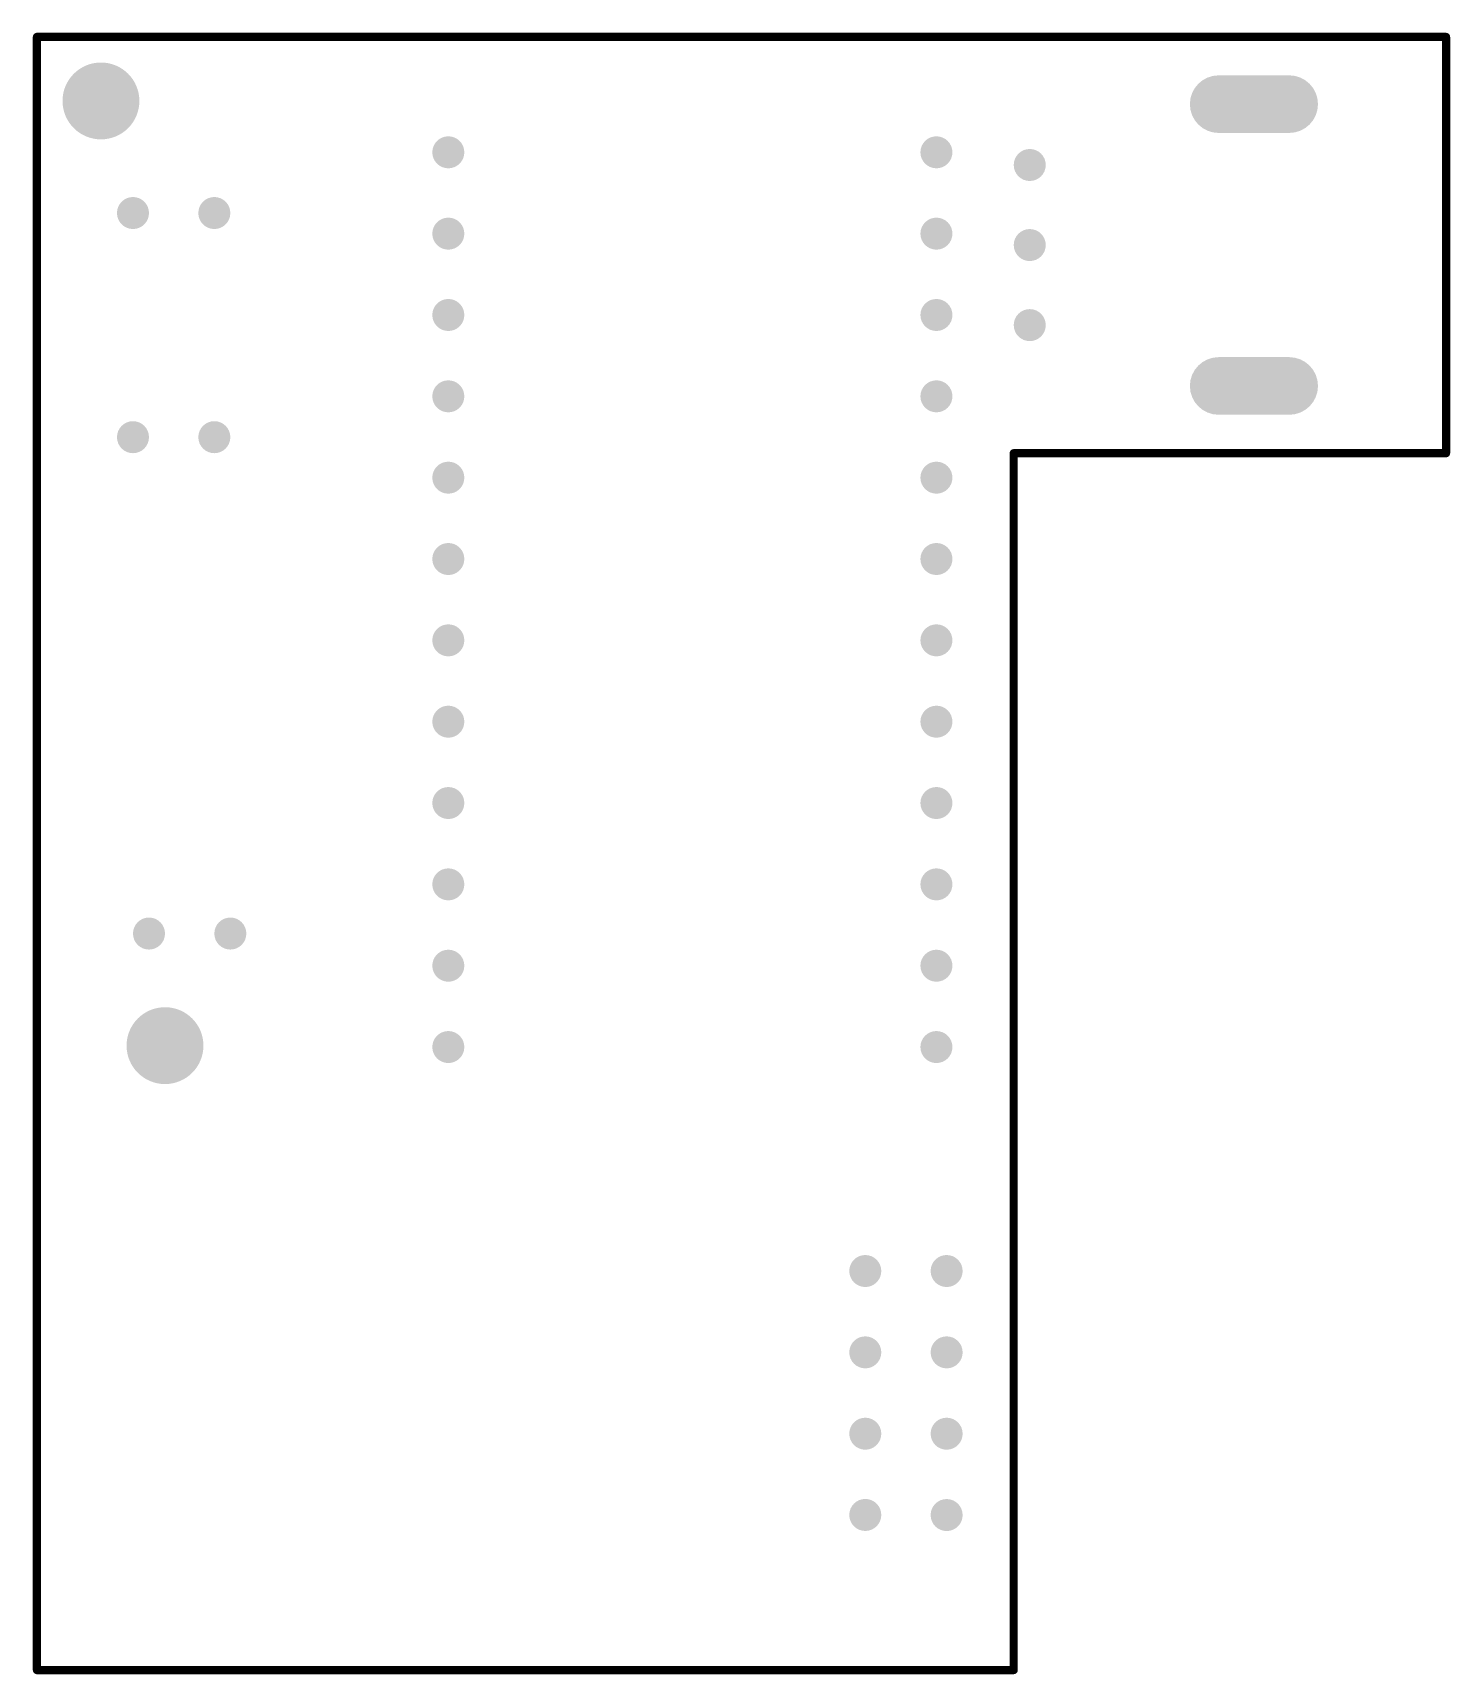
# Model space of a CAD drawing. Header units: inches. Extents: x -0.1 to 44.1, y -0.1 to 51.1.
import ezdxf

# ---------------------------------------------------------------- set-up
doc = ezdxf.new("R2010")
doc.units = ezdxf.units.IN
doc.layers.add('Mechanical 1', color=6, linetype='Continuous')
doc.layers.add('Pad Holes', color=156, linetype='Continuous')

msp = doc.modelspace()

# ---------------------------------------------------------------- hatches: boundary and pattern name
at = {"layer": 'Pad Holes'}
h = msp.add_hatch(color=7, dxfattribs=at)
edge = h.paths.add_edge_path()
edge.add_arc((2, 49), 1.2, 0, 360)
h = msp.add_hatch(color=7, dxfattribs=at)
edge = h.paths.add_edge_path()
edge.add_arc((39.1, 48.9), 0.9, 270, 450)
edge.add_line((39.1, 49.8), (36.9, 49.8))
edge.add_arc((36.9, 48.9), 0.9, 90, 270)
edge.add_line((36.9, 48), (39.1, 48))
h = msp.add_hatch(color=7, dxfattribs=at)
edge = h.paths.add_edge_path()
edge.add_arc((12.846, 47.396), 0.5, 0, 360)
h = msp.add_hatch(color=7, dxfattribs=at)
edge = h.paths.add_edge_path()
edge.add_arc((28.086, 47.396), 0.5, 0, 360)
h = msp.add_hatch(color=7, dxfattribs=at)
edge = h.paths.add_edge_path()
edge.add_arc((31, 47), 0.5, 0, 360)
h = msp.add_hatch(color=7, dxfattribs=at)
edge = h.paths.add_edge_path()
edge.add_arc((3, 45.5), 0.5, 0, 360)
h = msp.add_hatch(color=7, dxfattribs=at)
edge = h.paths.add_edge_path()
edge.add_arc((5.54, 45.5), 0.5, 0, 360)
h = msp.add_hatch(color=7, dxfattribs=at)
edge = h.paths.add_edge_path()
edge.add_arc((12.846, 44.856), 0.5, 0, 360)
h = msp.add_hatch(color=7, dxfattribs=at)
edge = h.paths.add_edge_path()
edge.add_arc((28.086, 44.856), 0.5, 0, 360)
h = msp.add_hatch(color=7, dxfattribs=at)
edge = h.paths.add_edge_path()
edge.add_arc((31, 44.5), 0.5, 0, 360)
h = msp.add_hatch(color=7, dxfattribs=at)
edge = h.paths.add_edge_path()
edge.add_arc((12.846, 42.316), 0.5, 0, 360)
h = msp.add_hatch(color=7, dxfattribs=at)
edge = h.paths.add_edge_path()
edge.add_arc((28.086, 42.316), 0.5, 0, 360)
h = msp.add_hatch(color=7, dxfattribs=at)
edge = h.paths.add_edge_path()
edge.add_arc((31, 42), 0.5, 0, 360)
h = msp.add_hatch(color=7, dxfattribs=at)
edge = h.paths.add_edge_path()
edge.add_arc((39.1, 40.1), 0.9, 270, 450)
edge.add_line((39.1, 41), (36.9, 41))
edge.add_arc((36.9, 40.1), 0.9, 90, 270)
edge.add_line((36.9, 39.2), (39.1, 39.2))
h = msp.add_hatch(color=7, dxfattribs=at)
edge = h.paths.add_edge_path()
edge.add_arc((12.846, 39.776), 0.5, 0, 360)
h = msp.add_hatch(color=7, dxfattribs=at)
edge = h.paths.add_edge_path()
edge.add_arc((28.086, 39.776), 0.5, 0, 360)
h = msp.add_hatch(color=7, dxfattribs=at)
edge = h.paths.add_edge_path()
edge.add_arc((3, 38.5), 0.5, 0, 360)
h = msp.add_hatch(color=7, dxfattribs=at)
edge = h.paths.add_edge_path()
edge.add_arc((5.54, 38.5), 0.5, 0, 360)
h = msp.add_hatch(color=7, dxfattribs=at)
edge = h.paths.add_edge_path()
edge.add_arc((12.846, 37.236), 0.5, 0, 360)
h = msp.add_hatch(color=7, dxfattribs=at)
edge = h.paths.add_edge_path()
edge.add_arc((28.086, 37.236), 0.5, 0, 360)
h = msp.add_hatch(color=7, dxfattribs=at)
edge = h.paths.add_edge_path()
edge.add_arc((12.846, 34.696), 0.5, 0, 360)
h = msp.add_hatch(color=7, dxfattribs=at)
edge = h.paths.add_edge_path()
edge.add_arc((28.086, 34.696), 0.5, 0, 360)
h = msp.add_hatch(color=7, dxfattribs=at)
edge = h.paths.add_edge_path()
edge.add_arc((12.846, 32.156), 0.5, 0, 360)
h = msp.add_hatch(color=7, dxfattribs=at)
edge = h.paths.add_edge_path()
edge.add_arc((28.086, 32.156), 0.5, 0, 360)
h = msp.add_hatch(color=7, dxfattribs=at)
edge = h.paths.add_edge_path()
edge.add_arc((12.846, 29.616), 0.5, 0, 360)
h = msp.add_hatch(color=7, dxfattribs=at)
edge = h.paths.add_edge_path()
edge.add_arc((28.086, 29.616), 0.5, 0, 360)
h = msp.add_hatch(color=7, dxfattribs=at)
edge = h.paths.add_edge_path()
edge.add_arc((12.846, 27.076), 0.5, 0, 360)
h = msp.add_hatch(color=7, dxfattribs=at)
edge = h.paths.add_edge_path()
edge.add_arc((28.086, 27.076), 0.5, 0, 360)
h = msp.add_hatch(color=7, dxfattribs=at)
edge = h.paths.add_edge_path()
edge.add_arc((12.846, 24.536), 0.5, 0, 360)
h = msp.add_hatch(color=7, dxfattribs=at)
edge = h.paths.add_edge_path()
edge.add_arc((28.086, 24.536), 0.5, 0, 360)
h = msp.add_hatch(color=7, dxfattribs=at)
edge = h.paths.add_edge_path()
edge.add_arc((3.5, 23), 0.5, 0, 360)
h = msp.add_hatch(color=7, dxfattribs=at)
edge = h.paths.add_edge_path()
edge.add_arc((6.04, 23), 0.5, 0, 360)
h = msp.add_hatch(color=7, dxfattribs=at)
edge = h.paths.add_edge_path()
edge.add_arc((12.846, 21.996), 0.5, 0, 360)
h = msp.add_hatch(color=7, dxfattribs=at)
edge = h.paths.add_edge_path()
edge.add_arc((28.086, 21.996), 0.5, 0, 360)
h = msp.add_hatch(color=7, dxfattribs=at)
edge = h.paths.add_edge_path()
edge.add_arc((4, 19.5), 1.2, 0, 360)
h = msp.add_hatch(color=7, dxfattribs=at)
edge = h.paths.add_edge_path()
edge.add_arc((12.846, 19.456), 0.5, 0, 360)
h = msp.add_hatch(color=7, dxfattribs=at)
edge = h.paths.add_edge_path()
edge.add_arc((28.086, 19.456), 0.5, 0, 360)
h = msp.add_hatch(color=7, dxfattribs=at)
edge = h.paths.add_edge_path()
edge.add_arc((25.865, 12.462), 0.5, 0, 360)
h = msp.add_hatch(color=7, dxfattribs=at)
edge = h.paths.add_edge_path()
edge.add_arc((28.405, 12.462), 0.5, 0, 360)
h = msp.add_hatch(color=7, dxfattribs=at)
edge = h.paths.add_edge_path()
edge.add_arc((25.865, 9.922), 0.5, 0, 360)
h = msp.add_hatch(color=7, dxfattribs=at)
edge = h.paths.add_edge_path()
edge.add_arc((28.405, 9.922), 0.5, 0, 360)
h = msp.add_hatch(color=7, dxfattribs=at)
edge = h.paths.add_edge_path()
edge.add_arc((25.865, 7.382), 0.5, 0, 360)
h = msp.add_hatch(color=7, dxfattribs=at)
edge = h.paths.add_edge_path()
edge.add_arc((28.405, 7.382), 0.5, 0, 360)
h = msp.add_hatch(color=7, dxfattribs=at)
edge = h.paths.add_edge_path()
edge.add_arc((25.865, 4.845), 0.5, 0, 360)
h = msp.add_hatch(color=7, dxfattribs=at)
edge = h.paths.add_edge_path()
edge.add_arc((28.405, 4.842), 0.5, 0, 360)

# ---------------------------------------------------------------- linework, layer by layer
at = {"layer": 'Mechanical 1', "const_width": 0.254}
for points in [[(0, 51), (44, 51)], [(0, 0), (0, 51)], [(44, 38), (44, 51)], [(30.5, 38), (44, 38)], [(30.5, 0), (30.5, 38)], [(0, 0), (30.5, 0)]]:
    msp.add_lwpolyline(points, dxfattribs=at)
at = {"layer": 'Mechanical 1', "const_width": 0.127}
for points in [[(-0.064, 51, 1), (0.064, 51, 1)], [(-0.064, 51, 1), (0.064, 51, 1)], [(43.936, 51, 1), (44.063, 51, 1)], [(43.936, 51, 1), (44.063, 51, 1)], [(30.436, 38, 1), (30.563, 38, 1)], [(30.436, 38, 1), (30.563, 38, 1)], [(43.936, 38, 1), (44.063, 38, 1)], [(43.936, 38, 1), (44.063, 38, 1)], [(-0.064, 0, 1), (0.064, 0, 1)], [(-0.064, 0, 1), (0.064, 0, 1)], [(30.436, 0, 1), (30.563, 0, 1)], [(30.436, 0, 1), (30.563, 0, 1)]]:
    msp.add_lwpolyline(points, format="xyb", close=True, dxfattribs=at)

doc.saveas('drawing.dxf')
